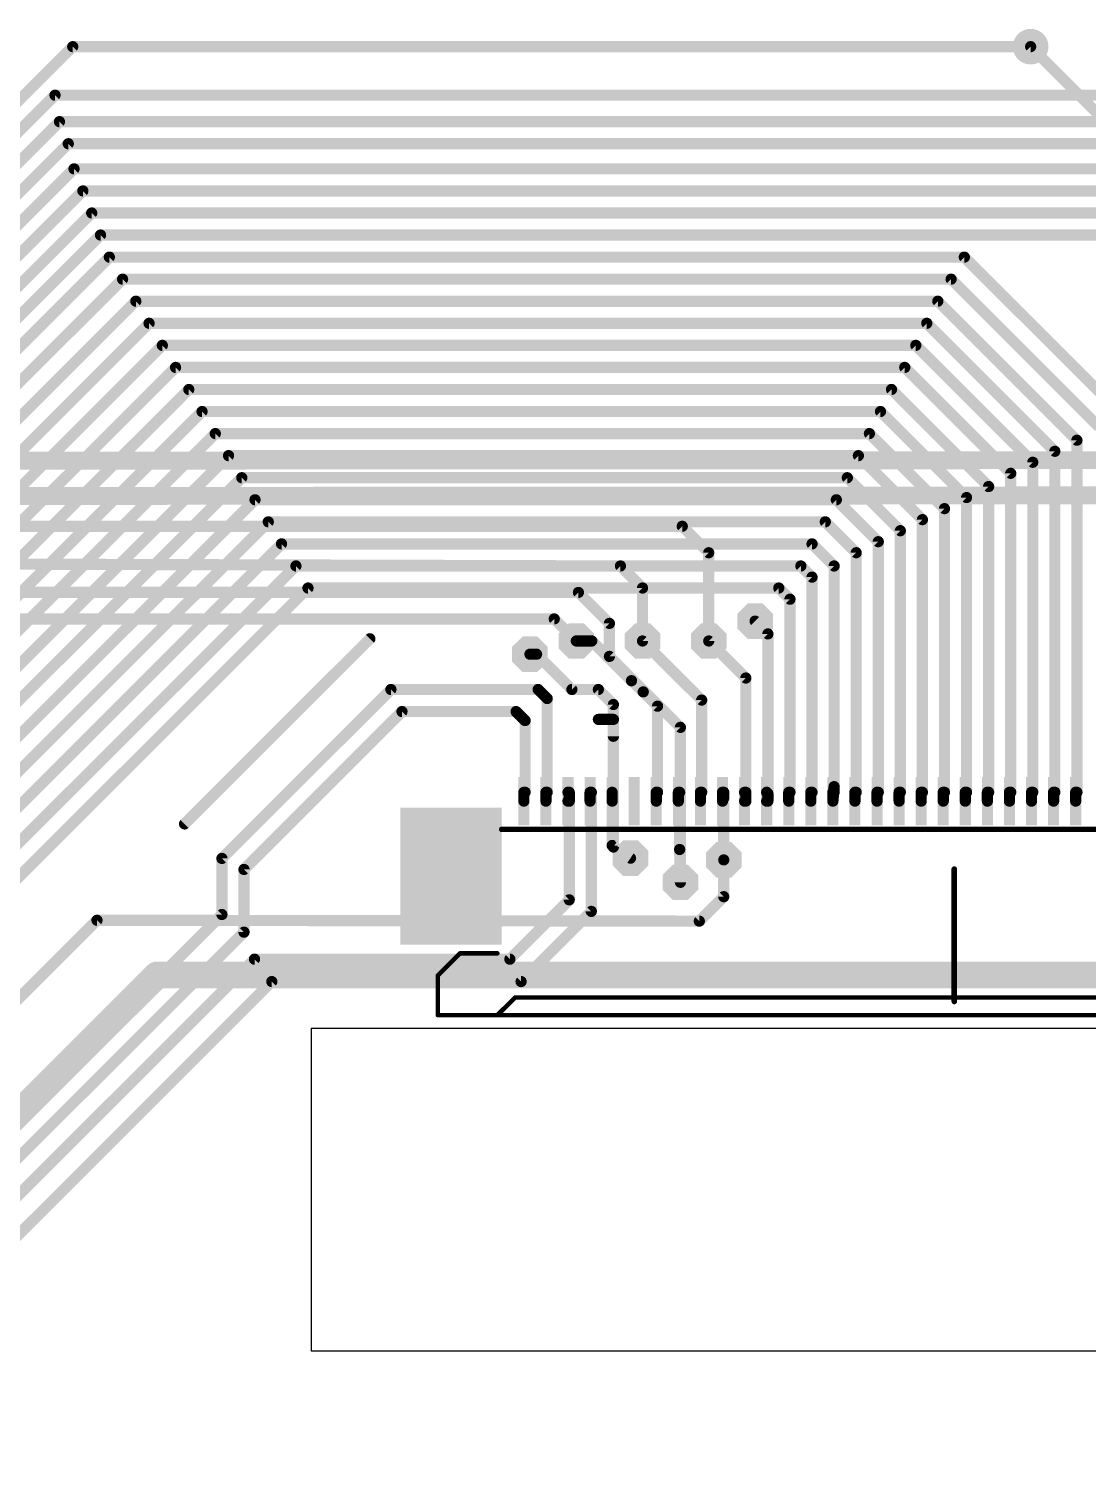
# Model space of a CAD drawing. Extents: x -31 to 165, y 0 to 136.
# Drawn here: x 99.66 to 123.63, y 51.49 to 84.2 of the extents above; entities that cross this region are included whole.
import ezdxf

# ---------------------------------------------------------------- set-up
doc = ezdxf.new("R2010")
doc.units = 0
for name, color, linetype in [('1', 12, 'CONTINUOUS'), ('16', 132, 'CONTINUOUS'), ('18', 3, 'CONTINUOUS'), ('20', 53, 'CONTINUOUS'), ('21', 40, 'CONTINUOUS'), ('22', 6, 'CONTINUOUS')]:
    doc.layers.add(name, color=color, linetype=linetype)

# ---------------------------------------------------------------- blocks, each defined once
blk = doc.blocks.new('RECT')
blk.add_solid([(-0.5, -0.5), (0.5, -0.5), (-0.5, 0.5), (0.5, 0.5)])
blk = doc.blocks.new('OCTAGONV')
at = {"const_width": 0.5}
blk.add_lwpolyline([(-0.25, -0.1036), (-0.25, 0.1036), (-0.1036, 0.25), (0.1036, 0.25), (0.25, 0.1036), (0.25, -0.1036), (0.1036, -0.25), (-0.1036, -0.25), (-0.25, -0.1036), (-0.25, 0.1036)], dxfattribs=at)
blk = doc.blocks.new('ROUNDV')
at = {"const_width": 0.5}
blk.add_lwpolyline([(0, -0.25, 1), (0, 0.25, 1), (0, -0.25)], format="xyb", dxfattribs=at)

msp = doc.modelspace()

# ---------------------------------------------------------------- linework, layer by layer
at = {"layer": '1', "const_width": 0.254}
for points in [[(77.3492, 60.501), (100.6492, 83.801)], [(100.6492, 83.801), (122.3492, 83.801)], [(77.1492, 59.601), (100.2492, 82.701)], [(100.2492, 82.701), (126.2492, 82.701)], [(77.0492, 58.801), (100.3492, 82.101)], [(100.3492, 82.101), (125.4492, 82.101)], [(76.8492, 57.901), (100.5492, 81.601)], [(125.2492, 81.601), (100.5492, 81.601)], [(100.6792, 81.031), (76.0492, 56.401)], [(100.6792, 81.031), (125.1072, 81.031)], [(100.8792, 80.531), (75.8492, 55.501)], [(100.8792, 80.531), (124.9072, 80.531)], [(101.0792, 80.031), (75.7492, 54.701)], [(101.0792, 80.031), (124.7072, 80.031)], [(75.5492, 53.801), (101.2792, 79.531)], [(101.2792, 79.531), (124.5072, 79.531)], [(75.1492, 52.701), (101.4792, 79.031)], [(101.4792, 79.031), (120.847, 79.031)], [(120.847, 79.031), (124.3972, 75.4808)], [(75.1492, 51.901), (101.7792, 78.531)], [(101.7792, 78.531), (120.547, 78.531)], [(120.547, 78.531), (123.8972, 75.1808)], [(75.1492, 51.101), (102.0792, 78.031)], [(102.0792, 78.031), (120.2472, 78.031)], [(120.2472, 78.031), (123.3972, 74.881)], [(75.1492, 50.301), (102.3792, 77.531)], [(102.3792, 77.531), (119.9966, 77.531)], [(119.9966, 77.531), (122.8972, 74.6304)], [(75.1492, 49.501), (102.6792, 77.031)], [(102.6792, 77.031), (119.7472, 77.031)], [(119.7472, 77.031), (122.3972, 74.381)], [(75.1492, 48.701), (102.9792, 76.531)], [(102.9792, 76.531), (119.4972, 76.531)], [(119.4972, 76.531), (121.8972, 74.131)], [(75.1492, 47.901), (103.2792, 76.031)], [(103.2792, 76.031), (119.1972, 76.031)], [(119.1972, 76.031), (121.3972, 73.831)], [(75.1492, 47.101), (103.5792, 75.531)], [(103.5792, 75.531), (118.9472, 75.531)], [(118.9472, 75.531), (120.8972, 73.581)], [(75.1492, 46.301), (103.8792, 75.031)], [(103.8792, 75.031), (118.6967, 75.031)], [(118.6967, 75.031), (120.3972, 73.3305)], [(123.3972, 74.881), (123.3972, 66.901)], [(75.1492, 45.501), (104.1792, 74.531)], [(104.1792, 74.531), (118.4472, 74.531)], [(118.4472, 74.531), (119.8972, 73.081)], [(122.8972, 74.6304), (122.8972, 66.901)], [(121.8972, 74.131), (121.8972, 66.901)], [(122.3972, 74.381), (122.3972, 66.901)], [(75.1492, 44.701), (104.4792, 74.031)], [(104.4792, 74.031), (118.1965, 74.031)], [(118.1965, 74.031), (119.3972, 72.8303)], [(121.3972, 73.831), (121.3972, 66.901)], [(75.1492, 43.901), (104.7792, 73.531)], [(104.7792, 73.531), (117.9472, 73.531)], [(117.9472, 73.531), (118.8972, 72.581)], [(120.8972, 73.581), (120.8972, 66.901)], [(120.3972, 73.3305), (120.3972, 66.901)], [(75.1492, 43.101), (105.0792, 73.031)], [(105.0792, 73.031), (117.6971, 73.031)], [(117.6971, 73.031), (118.3972, 72.3309)], [(119.3972, 72.8303), (119.3972, 66.901)], [(119.8972, 73.081), (119.8972, 66.901)], [(75.1492, 42.301), (105.3792, 72.531)], [(105.3792, 72.531), (117.3971, 72.531)], [(117.3971, 72.531), (117.8972, 72.0309)], [(118.8972, 72.581), (118.8972, 66.901)], [(118.3972, 72.3309), (118.3972, 66.901)], [(75.1492, 41.501), (105.7062, 72.031)], [(105.7062, 72.031), (117.144, 72.031)], [(117.144, 72.031), (117.3972, 71.7778)], [(117.8972, 72.0309), (117.8972, 67.029)], [(75.1492, 40.701), (105.9792, 71.531)], [(116.644, 71.531), (105.9792, 71.531)], [(116.8972, 71.2778), (116.644, 71.531)], [(117.3972, 71.7778), (117.3972, 66.901)], [(116.8972, 66.901), (116.8972, 71.2778)], [(116.3972, 70.491), (116.1072, 70.781)], [(103.1832, 66.184), (107.3802, 70.381)], [(112.4072, 70.331), (112.0572, 70.331)], [(113.3072, 69.431), (112.4072, 70.331)], [(114.8972, 68.991), (113.5572, 70.331)], [(115.8972, 69.491), (115.0572, 70.331)], [(116.3972, 66.871), (116.3972, 70.491)], [(111.1572, 70.031), (111.0072, 70.031)], [(111.9572, 69.231), (111.1572, 70.031)], [(107.8578, 69.231), (104.0292, 65.4024)], [(111.1932, 69.231), (107.8578, 69.231)], [(111.3972, 69.027), (111.1932, 69.231)], [(112.5572, 69.231), (111.9572, 69.231)], [(112.8972, 68.891), (112.5572, 69.231)], [(113.5734, 69.177), (113.3072, 69.431)], [(115.8972, 66.901), (115.8972, 69.491)], [(111.3972, 69.027), (111.3972, 66.901)], [(113.8972, 68.8532), (113.5734, 69.177)], [(114.8972, 68.991), (114.8972, 66.901)], [(108.1079, 68.731), (104.5292, 65.1523)], [(110.6932, 68.731), (108.1079, 68.731)], [(110.8972, 68.527), (110.6932, 68.731)], [(112.8972, 68.171), (112.8972, 68.891)], [(113.8972, 68.8532), (113.8972, 66.901)], [(110.8972, 68.527), (110.8972, 66.901)], [(112.8972, 68.553), (112.5572, 68.553)], [(112.8972, 65.661), (112.8972, 68.553)], [(117.8692, 66.701), (117.8972, 67.029)], [(117.8972, 67.029), (117.8972, 66.901)], [(110.8692, 66.901), (110.8972, 66.901)], [(110.8692, 66.901), (110.8692, 66.701)], [(111.3972, 66.901), (111.3692, 66.901)], [(111.3692, 66.901), (111.3692, 66.701)], [(111.8692, 66.901), (111.8972, 66.901)], [(111.8692, 66.701), (111.8972, 66.701)], [(111.8972, 66.701), (111.8972, 66.901)], [(111.8972, 64.464), (111.8972, 66.701)], [(112.3972, 66.901), (112.3692, 66.901)], [(112.3692, 66.901), (112.3692, 66.701)], [(112.3972, 64.202), (112.3972, 66.901)], [(112.8692, 66.901), (112.8692, 66.701)], [(112.8692, 66.701), (112.8692, 65.695)], [(113.8692, 66.901), (113.8972, 66.901)], [(113.8692, 66.901), (113.8692, 66.701)], [(114.3692, 66.901), (114.3972, 66.901)], [(114.3692, 66.901), (114.3692, 66.701)], [(114.3972, 66.901), (114.3972, 65.605)], [(114.8972, 66.901), (114.8692, 66.901)], [(114.8692, 66.901), (114.8692, 66.701)], [(115.3692, 66.901), (115.3692, 66.803)], [(115.3692, 66.803), (115.3972, 66.775)], [(115.3692, 66.803), (115.3692, 66.701)], [(115.3972, 66.901), (115.3972, 66.775)], [(115.3972, 66.775), (115.3972, 65.369)], [(115.8972, 66.901), (115.8692, 66.901)], [(115.8692, 66.701), (115.8972, 66.701)], [(115.8972, 66.701), (115.8972, 66.901)], [(116.3692, 66.901), (116.3692, 66.899)], [(116.3692, 66.899), (116.3972, 66.871)], [(116.3692, 66.701), (116.3972, 66.701)], [(116.3972, 66.701), (116.3972, 66.871)], [(116.8972, 66.901), (116.8692, 66.901)], [(116.8692, 66.901), (116.8692, 66.701)], [(117.3692, 66.901), (117.3972, 66.901)], [(117.3692, 66.901), (117.3692, 66.701)], [(117.8692, 66.901), (117.8692, 66.701)], [(118.3692, 66.901), (118.3972, 66.901)], [(118.3692, 66.901), (118.3692, 66.701)], [(118.8692, 66.901), (118.8972, 66.901)], [(118.8692, 66.901), (118.8692, 66.701)], [(119.3972, 66.901), (119.3692, 66.901)], [(119.3692, 66.901), (119.3692, 66.701)], [(119.8692, 66.901), (119.8972, 66.901)], [(119.8692, 66.901), (119.8692, 66.701)], [(120.3972, 66.901), (120.3692, 66.901)], [(120.3692, 66.901), (120.3692, 66.701)], [(120.8972, 66.901), (120.8692, 66.901)], [(120.8692, 66.901), (120.8692, 66.701)], [(121.3972, 66.901), (121.3692, 66.901)], [(121.3692, 66.901), (121.3692, 66.701)], [(121.8972, 66.901), (121.8692, 66.901)], [(121.8692, 66.901), (121.8692, 66.701)], [(122.3972, 66.901), (122.3692, 66.901)], [(122.3692, 66.901), (122.3692, 66.701)], [(122.8972, 66.901), (122.8692, 66.901)], [(122.8692, 66.901), (122.8692, 66.701)], [(123.3972, 66.901), (123.3692, 66.901)], [(123.3692, 66.901), (123.3692, 66.701)], [(112.8692, 65.695), (113.2842, 65.407)], [(112.8972, 65.661), (113.2842, 65.407)], [(104.0292, 65.4024), (104.0292, 64.131)], [(114.3972, 65.605), (114.4152, 64.861)], [(104.5292, 65.1523), (104.5292, 63.731)], [(110.5522, 63.119), (111.8972, 64.464)], [(104.0292, 64.131), (78.0992, 38.201)], [(110.8062, 62.611), (112.3972, 64.202)], [(104.5292, 63.731), (78.1992, 37.401)], [(104.7672, 63.119), (78.0492, 36.401)], [(104.7672, 63.119), (110.5522, 63.119)], [(105.1592, 62.611), (77.3902, 34.842)], [(105.1592, 62.611), (110.8062, 62.611)]]:
    msp.add_lwpolyline(points, dxfattribs=at)
at = {"layer": '1', "const_width": 0.127}
for points in [[(100.6492, 83.8645, 1), (100.6492, 83.7375)], [(100.6941, 83.7561, 1), (100.6043, 83.8459)], [(122.3492, 83.7375, 1), (122.3492, 83.8645)], [(100.2492, 82.7645, 1), (100.2492, 82.6375)], [(100.2941, 82.6561, 1), (100.2043, 82.7459)], [(100.3492, 82.1645, 1), (100.3492, 82.0375)], [(100.3941, 82.0561, 1), (100.3043, 82.1459)], [(100.5492, 81.6645, 1), (100.5492, 81.5375)], [(100.5941, 81.5561, 1), (100.5043, 81.6459)], [(100.6792, 81.0945, 1), (100.6792, 80.9675)], [(100.7241, 80.9861, 1), (100.6343, 81.0759)], [(100.8792, 80.5945, 1), (100.8792, 80.4675)], [(100.9241, 80.4861, 1), (100.8343, 80.5759)], [(101.0792, 80.0945, 1), (101.0792, 79.9675)], [(101.1241, 79.9861, 1), (101.0343, 80.0759)], [(101.2792, 79.5945, 1), (101.2792, 79.4675)], [(101.3241, 79.4861, 1), (101.2343, 79.5759)], [(101.4792, 79.0945, 1), (101.4792, 78.9675)], [(101.5241, 78.9861, 1), (101.4343, 79.0759)], [(120.8919, 79.0759, 1), (120.8021, 78.9861)], [(120.847, 78.9675, 1), (120.847, 79.0945)], [(101.7792, 78.5945, 1), (101.7792, 78.4675)], [(101.8241, 78.4861, 1), (101.7343, 78.5759)], [(120.5919, 78.5759, 1), (120.5021, 78.4861)], [(120.547, 78.4675, 1), (120.547, 78.5945)], [(102.0792, 78.0945, 1), (102.0792, 77.9675)], [(102.1241, 77.9861, 1), (102.0343, 78.0759)], [(120.2921, 78.0759, 1), (120.2023, 77.9861)], [(120.2472, 77.9675, 1), (120.2472, 78.0945)], [(102.3792, 77.5945, 1), (102.3792, 77.4675)], [(102.4241, 77.4861, 1), (102.3343, 77.5759)], [(120.0415, 77.5759, 1), (119.9517, 77.4861)], [(119.9966, 77.4675, 1), (119.9966, 77.5945)], [(102.6792, 77.0945, 1), (102.6792, 76.9675)], [(102.7241, 76.9861, 1), (102.6343, 77.0759)], [(119.7921, 77.0759, 1), (119.7023, 76.9861)], [(119.7472, 76.9675, 1), (119.7472, 77.0945)], [(102.9792, 76.5945, 1), (102.9792, 76.4675)], [(103.0241, 76.4861, 1), (102.9343, 76.5759)], [(119.5421, 76.5759, 1), (119.4523, 76.4861)], [(119.4972, 76.4675, 1), (119.4972, 76.5945)], [(103.2792, 76.0945, 1), (103.2792, 75.9675)], [(103.3241, 75.9861, 1), (103.2343, 76.0759)], [(119.2421, 76.0759, 1), (119.1523, 75.9861)], [(119.1972, 75.9675, 1), (119.1972, 76.0945)], [(103.5792, 75.5945, 1), (103.5792, 75.4675)], [(103.6241, 75.4861, 1), (103.5343, 75.5759)], [(118.9921, 75.5759, 1), (118.9023, 75.4861)], [(118.9472, 75.4675, 1), (118.9472, 75.5945)], [(103.8792, 75.0945, 1), (103.8792, 74.9675)], [(103.9241, 74.9861, 1), (103.8343, 75.0759)], [(118.7416, 75.0759, 1), (118.6518, 74.9861)], [(118.6967, 74.9675, 1), (118.6967, 75.0945)], [(123.4607, 74.881, 1), (123.3337, 74.881)], [(123.3523, 74.8361, 1), (123.4421, 74.9259)], [(104.1792, 74.5945, 1), (104.1792, 74.4675)], [(104.2241, 74.4861, 1), (104.1343, 74.5759)], [(118.4921, 74.5759, 1), (118.4023, 74.4861)], [(118.4472, 74.4675, 1), (118.4472, 74.5945)], [(122.9607, 74.6304, 1), (122.8337, 74.6304)], [(122.8523, 74.5855, 1), (122.9421, 74.6753)], [(121.9607, 74.131, 1), (121.8337, 74.131)], [(122.4607, 74.381, 1), (122.3337, 74.381)], [(122.3523, 74.3361, 1), (122.4421, 74.4259)], [(104.4792, 74.0945, 1), (104.4792, 73.9675)], [(104.5241, 73.9861, 1), (104.4343, 74.0759)], [(118.2414, 74.0759, 1), (118.1516, 73.9861)], [(118.1965, 73.9675, 1), (118.1965, 74.0945)], [(121.4607, 73.831, 1), (121.3337, 73.831)], [(121.3523, 73.7861, 1), (121.4421, 73.8759)], [(121.8523, 74.0861, 1), (121.9421, 74.1759)], [(104.7792, 73.5945, 1), (104.7792, 73.4675)], [(104.8241, 73.4861, 1), (104.7343, 73.5759)], [(117.9921, 73.5759, 1), (117.9022, 73.4861)], [(117.9472, 73.4675, 1), (117.9472, 73.5945)], [(120.9607, 73.581, 1), (120.8337, 73.581)], [(120.8523, 73.5361, 1), (120.9421, 73.6259)], [(120.4607, 73.3305, 1), (120.3337, 73.3305)], [(120.3523, 73.2856, 1), (120.4421, 73.3754)], [(105.0792, 73.0945, 1), (105.0792, 72.9675)], [(105.1241, 72.9861, 1), (105.0343, 73.0759)], [(117.742, 73.0759, 1), (117.6522, 72.9861)], [(117.6971, 72.9675, 1), (117.6971, 73.0945)], [(119.4607, 72.8303, 1), (119.3337, 72.8303)], [(119.9607, 73.081, 1), (119.8337, 73.081)], [(119.8523, 73.0361, 1), (119.9421, 73.1259)], [(105.3792, 72.5945, 1), (105.3792, 72.4675)], [(105.4241, 72.4861, 1), (105.3343, 72.5759)], [(117.442, 72.5759, 1), (117.3522, 72.4861)], [(117.3971, 72.4675, 1), (117.3971, 72.5945)], [(118.9607, 72.581, 1), (118.8337, 72.581)], [(118.8523, 72.536, 1), (118.9421, 72.6259)], [(119.3523, 72.7854, 1), (119.4421, 72.8752)], [(118.4607, 72.3309, 1), (118.3337, 72.3309)], [(118.3523, 72.286, 1), (118.4421, 72.3758)], [(105.7062, 72.0945, 1), (105.7062, 71.9675)], [(105.7511, 71.9861, 1), (105.6613, 72.0759)], [(117.1889, 72.0759, 1), (117.0991, 71.9861)], [(117.144, 71.9675, 1), (117.144, 72.0945)], [(117.9607, 72.0309, 1), (117.8337, 72.0309)], [(117.8523, 71.986, 1), (117.9421, 72.0758)], [(105.9792, 71.5945, 1), (105.9792, 71.4675)], [(106.0241, 71.4861, 1), (105.9343, 71.5759)], [(116.6889, 71.5759, 1), (116.5991, 71.4861)], [(116.644, 71.4675, 1), (116.644, 71.5945)], [(117.4607, 71.7778, 1), (117.3337, 71.7778)], [(117.3523, 71.7329, 1), (117.4421, 71.8227)], [(116.9607, 71.2778, 1), (116.8337, 71.2778)], [(116.8523, 71.2329, 1), (116.9421, 71.3227)], [(116.1521, 70.8259, 1), (116.0623, 70.7361)], [(107.4251, 70.3361, 1), (107.3353, 70.4259)], [(112.0572, 70.3945, 1), (112.0572, 70.2675)], [(112.4521, 70.3759, 1), (112.3623, 70.2861)], [(112.4072, 70.2675, 1), (112.4072, 70.3945)], [(113.6021, 70.3759, 1), (113.5123, 70.2861)], [(115.1021, 70.3759, 1), (115.0123, 70.2861)], [(116.4607, 70.491, 1), (116.3337, 70.491)], [(116.3523, 70.4461, 1), (116.4421, 70.5359)], [(111.0072, 70.0945, 1), (111.0072, 69.9675)], [(111.2021, 70.0759, 1), (111.1123, 69.9861)], [(111.1572, 69.9675, 1), (111.1572, 70.0945)], [(107.8578, 69.2945, 1), (107.8578, 69.1675)], [(107.9027, 69.1861, 1), (107.8129, 69.2759)], [(111.2381, 69.2759, 1), (111.1483, 69.1861)], [(111.1932, 69.1675, 1), (111.1932, 69.2945)], [(111.9572, 69.2945, 1), (111.9572, 69.1675)], [(112.6021, 69.2759, 1), (112.5123, 69.1861)], [(112.5572, 69.1675, 1), (112.5572, 69.2945)], [(113.351, 69.4769, 1), (113.2634, 69.3851)], [(113.2623, 69.3861, 1), (113.3521, 69.4759)], [(115.9607, 69.491, 1), (115.8337, 69.491)], [(115.8523, 69.4461, 1), (115.9421, 69.5359)], [(111.4607, 69.027, 1), (111.3337, 69.027)], [(111.3523, 68.9821, 1), (111.4421, 69.0719)], [(111.9123, 69.1861, 1), (112.0021, 69.2759)], [(113.6183, 69.2219, 1), (113.5285, 69.1321)], [(113.5296, 69.1311, 1), (113.6172, 69.2229)], [(114.9607, 68.991, 1), (114.8337, 68.991)], [(114.8523, 68.9461, 1), (114.9421, 69.0359)], [(108.1079, 68.7945, 1), (108.1079, 68.6675)], [(108.1528, 68.6861, 1), (108.063, 68.7759)], [(110.7381, 68.7759, 1), (110.6483, 68.6861)], [(110.6932, 68.6675, 1), (110.6932, 68.7945)], [(112.9607, 68.891, 1), (112.8337, 68.891)], [(112.8523, 68.8461, 1), (112.9421, 68.9359)], [(113.9607, 68.8532, 1), (113.8337, 68.8532)], [(113.8523, 68.8083, 1), (113.9421, 68.8981)], [(110.9607, 68.527, 1), (110.8337, 68.527)], [(110.8523, 68.4821, 1), (110.9421, 68.5719)], [(112.5572, 68.6165, 1), (112.5572, 68.4895)], [(112.9607, 68.553, 1), (112.8337, 68.553)], [(112.8972, 68.4895, 1), (112.8972, 68.6165)], [(112.8337, 68.171, 1), (112.9607, 68.171)], [(117.9607, 67.029, 1), (117.8337, 67.029)], [(117.8337, 67.029, 1), (117.9607, 67.029)], [(117.9605, 67.0236, 1), (117.8339, 67.0344)], [(110.8692, 66.9645, 1), (110.8692, 66.8375)], [(110.9327, 66.901, 1), (110.8057, 66.901)], [(110.8057, 66.701, 1), (110.9327, 66.701)], [(110.8337, 66.901, 1), (110.9607, 66.901)], [(110.8972, 66.8375, 1), (110.8972, 66.9645)], [(111.3692, 66.9645, 1), (111.3692, 66.8375)], [(111.4327, 66.901, 1), (111.3057, 66.901)], [(111.3057, 66.701, 1), (111.4327, 66.701)], [(111.3337, 66.901, 1), (111.4607, 66.901)], [(111.3972, 66.8375, 1), (111.3972, 66.9645)], [(111.8692, 66.9645, 1), (111.8692, 66.8375)], [(111.8692, 66.7645, 1), (111.8692, 66.6375)], [(111.9607, 66.901, 1), (111.8337, 66.901)], [(111.9607, 66.701, 1), (111.8337, 66.701)], [(111.8337, 66.701, 1), (111.9607, 66.701)], [(111.8972, 66.8375, 1), (111.8972, 66.9645)], [(111.8972, 66.6375, 1), (111.8972, 66.7645)], [(112.3692, 66.9645, 1), (112.3692, 66.8375)], [(112.4327, 66.901, 1), (112.3057, 66.901)], [(112.3057, 66.701, 1), (112.4327, 66.701)], [(112.4607, 66.901, 1), (112.3337, 66.901)], [(112.3972, 66.8375, 1), (112.3972, 66.9645)], [(112.9327, 66.901, 1), (112.8057, 66.901)], [(112.9327, 66.701, 1), (112.8057, 66.701)], [(112.8057, 66.701, 1), (112.9327, 66.701)], [(113.8692, 66.9645, 1), (113.8692, 66.8375)], [(113.9327, 66.901, 1), (113.8057, 66.901)], [(113.8057, 66.701, 1), (113.9327, 66.701)], [(113.8337, 66.901, 1), (113.9607, 66.901)], [(113.8972, 66.8375, 1), (113.8972, 66.9645)], [(114.3692, 66.9645, 1), (114.3692, 66.8375)], [(114.4327, 66.901, 1), (114.3057, 66.901)], [(114.3057, 66.701, 1), (114.4327, 66.701)], [(114.4607, 66.901, 1), (114.3337, 66.901)], [(114.3972, 66.8375, 1), (114.3972, 66.9645)], [(114.8692, 66.9645, 1), (114.8692, 66.8375)], [(114.9327, 66.901, 1), (114.8057, 66.901)], [(114.8057, 66.701, 1), (114.9327, 66.701)], [(114.8337, 66.901, 1), (114.9607, 66.901)], [(114.8972, 66.8375, 1), (114.8972, 66.9645)], [(115.4327, 66.901, 1), (115.3057, 66.901)], [(115.4141, 66.8479, 1), (115.3243, 66.7581)], [(115.4327, 66.803, 1), (115.3057, 66.803)], [(115.3057, 66.803, 1), (115.4327, 66.803)], [(115.3057, 66.701, 1), (115.4327, 66.701)], [(115.4607, 66.901, 1), (115.3337, 66.901)], [(115.4607, 66.775, 1), (115.3337, 66.775)], [(115.3337, 66.775, 1), (115.4607, 66.775)], [(115.3523, 66.7301, 1), (115.4421, 66.8199)], [(115.8692, 66.9645, 1), (115.8692, 66.8375)], [(115.8692, 66.7645, 1), (115.8692, 66.6375)], [(115.9607, 66.901, 1), (115.8337, 66.901)], [(115.8337, 66.901, 1), (115.9607, 66.901)], [(115.8337, 66.701, 1), (115.9607, 66.701)], [(115.8972, 66.8375, 1), (115.8972, 66.9645)], [(115.8972, 66.6375, 1), (115.8972, 66.7645)], [(116.4327, 66.901, 1), (116.3057, 66.901)], [(116.4141, 66.9439, 1), (116.3243, 66.8541)], [(116.3057, 66.899, 1), (116.4327, 66.899)], [(116.3692, 66.7645, 1), (116.3692, 66.6375)], [(116.4607, 66.871, 1), (116.3337, 66.871)], [(116.3337, 66.871, 1), (116.4607, 66.871)], [(116.3337, 66.701, 1), (116.4607, 66.701)], [(116.3523, 66.8261, 1), (116.4421, 66.9159)], [(116.3972, 66.6375, 1), (116.3972, 66.7645)], [(116.8692, 66.9645, 1), (116.8692, 66.8375)], [(116.9327, 66.901, 1), (116.8057, 66.901)], [(116.8057, 66.701, 1), (116.9327, 66.701)], [(116.8337, 66.901, 1), (116.9607, 66.901)], [(116.8972, 66.8375, 1), (116.8972, 66.9645)], [(117.3692, 66.9645, 1), (117.3692, 66.8375)], [(117.4327, 66.901, 1), (117.3057, 66.901)], [(117.3057, 66.701, 1), (117.4327, 66.701)], [(117.3337, 66.901, 1), (117.4607, 66.901)], [(117.3972, 66.8375, 1), (117.3972, 66.9645)], [(117.9327, 66.901, 1), (117.8057, 66.901)], [(117.8059, 66.7064, 1), (117.9325, 66.6956)], [(117.8057, 66.701, 1), (117.9327, 66.701)], [(117.8337, 66.901, 1), (117.9607, 66.901)], [(118.3692, 66.9645, 1), (118.3692, 66.8375)], [(118.4327, 66.901, 1), (118.3057, 66.901)], [(118.3057, 66.701, 1), (118.4327, 66.701)], [(118.3337, 66.901, 1), (118.4607, 66.901)], [(118.3972, 66.8375, 1), (118.3972, 66.9645)], [(118.8692, 66.9645, 1), (118.8692, 66.8375)], [(118.9327, 66.901, 1), (118.8057, 66.901)], [(118.8057, 66.701, 1), (118.9327, 66.701)], [(118.8337, 66.901, 1), (118.9607, 66.901)], [(118.8972, 66.8375, 1), (118.8972, 66.9645)], [(119.3692, 66.9645, 1), (119.3692, 66.8375)], [(119.4327, 66.901, 1), (119.3057, 66.901)], [(119.3057, 66.701, 1), (119.4327, 66.701)], [(119.3337, 66.901, 1), (119.4607, 66.901)], [(119.3972, 66.8375, 1), (119.3972, 66.9645)], [(119.8692, 66.9645, 1), (119.8692, 66.8375)], [(119.9327, 66.901, 1), (119.8057, 66.901)], [(119.8057, 66.701, 1), (119.9327, 66.701)], [(119.8337, 66.901, 1), (119.9607, 66.901)], [(119.8972, 66.8375, 1), (119.8972, 66.9645)], [(120.3692, 66.9645, 1), (120.3692, 66.8375)], [(120.4327, 66.901, 1), (120.3057, 66.901)], [(120.3057, 66.701, 1), (120.4327, 66.701)], [(120.3337, 66.901, 1), (120.4607, 66.901)], [(120.3972, 66.8375, 1), (120.3972, 66.9645)], [(120.8692, 66.9645, 1), (120.8692, 66.8375)], [(120.9327, 66.901, 1), (120.8057, 66.901)], [(120.8057, 66.701, 1), (120.9327, 66.701)], [(120.8337, 66.901, 1), (120.9607, 66.901)], [(120.8972, 66.8375, 1), (120.8972, 66.9645)], [(121.3692, 66.9645, 1), (121.3692, 66.8375)], [(121.4327, 66.901, 1), (121.3057, 66.901)], [(121.3057, 66.701, 1), (121.4327, 66.701)], [(121.3337, 66.901, 1), (121.4607, 66.901)], [(121.3972, 66.8375, 1), (121.3972, 66.9645)], [(121.8692, 66.9645, 1), (121.8692, 66.8375)], [(121.9327, 66.901, 1), (121.8057, 66.901)], [(121.8057, 66.701, 1), (121.9327, 66.701)], [(121.8337, 66.901, 1), (121.9607, 66.901)], [(121.8972, 66.8375, 1), (121.8972, 66.9645)], [(122.3692, 66.9645, 1), (122.3692, 66.8375)], [(122.4327, 66.901, 1), (122.3057, 66.901)], [(122.3057, 66.701, 1), (122.4327, 66.701)], [(122.3337, 66.901, 1), (122.4607, 66.901)], [(122.3972, 66.8375, 1), (122.3972, 66.9645)], [(122.8692, 66.9645, 1), (122.8692, 66.8375)], [(122.9327, 66.901, 1), (122.8057, 66.901)], [(122.8057, 66.701, 1), (122.9327, 66.701)], [(122.8337, 66.901, 1), (122.9607, 66.901)], [(122.8972, 66.8375, 1), (122.8972, 66.9645)], [(123.3692, 66.9645, 1), (123.3692, 66.8375)], [(123.4327, 66.901, 1), (123.3057, 66.901)], [(123.3057, 66.701, 1), (123.4327, 66.701)], [(123.3337, 66.901, 1), (123.4607, 66.901)], [(123.3972, 66.8375, 1), (123.3972, 66.9645)], [(103.1383, 66.2289, 1), (103.2281, 66.1391)], [(112.9054, 65.7472, 1), (112.833, 65.6428)], [(112.8057, 65.695, 1), (112.9327, 65.695)], [(112.932, 65.7141, 1), (112.8624, 65.6079)], [(104.0927, 65.4024, 1), (103.9657, 65.4024)], [(103.9843, 65.4473, 1), (104.0741, 65.3575)], [(112.8337, 65.661, 1), (112.9607, 65.661)], [(113.248, 65.3548, 1), (113.3204, 65.4592)], [(113.2494, 65.3539, 1), (113.319, 65.4601)], [(114.4607, 65.6065, 1), (114.3337, 65.6035)], [(114.3337, 65.605, 1), (114.4607, 65.605)], [(115.3337, 65.369, 1), (115.4607, 65.369)], [(104.5927, 65.1523, 1), (104.4657, 65.1523)], [(104.4843, 65.1972, 1), (104.5741, 65.1074)], [(114.3517, 64.8595, 1), (114.4787, 64.8625)], [(111.8337, 64.464, 1), (111.9607, 64.464)], [(111.9421, 64.4191, 1), (111.8523, 64.5089)], [(103.9657, 64.131, 1), (104.0927, 64.131)], [(104.0741, 64.0861, 1), (103.9843, 64.1759)], [(112.3337, 64.202, 1), (112.4607, 64.202)], [(112.4421, 64.1571, 1), (112.3523, 64.2469)], [(104.4657, 63.731, 1), (104.5927, 63.731)], [(104.5741, 63.6861, 1), (104.4843, 63.7759)], [(104.7672, 63.1825, 1), (104.7672, 63.0555)], [(104.8121, 63.0741, 1), (104.7223, 63.1639)], [(110.5073, 63.1639, 1), (110.5971, 63.0741)], [(110.5522, 63.0555, 1), (110.5522, 63.1825)], [(105.1592, 62.6745, 1), (105.1592, 62.5475)], [(105.2041, 62.5661, 1), (105.1143, 62.6559)], [(110.7613, 62.6559, 1), (110.8511, 62.5661)], [(110.8062, 62.5475, 1), (110.8062, 62.6745)]]:
    msp.add_lwpolyline(points, format="xyb", dxfattribs=at)
at = {"layer": '16'}
for points, const_width in [([(122.3492, 83.801), (124.2072, 81.943)], 0.254), ([(62.5992, 74.401), (127.2572, 74.431)], 0.4064), ([(63.5992, 73.601), (126.6572, 73.631)], 0.4064), ([(87.2792, 72.931), (114.4572, 72.931)], 0.254), ([(114.4572, 72.931), (115.0572, 72.331)], 0.254), ([(115.0572, 72.331), (115.0572, 70.331)], 0.254), ([(89.4492, 72.101), (113.0572, 72.031)], 0.254), ([(113.0572, 72.031), (113.5572, 71.531)], 0.254), ([(113.5572, 71.531), (113.5572, 70.331)], 0.254), ([(89.9792, 71.431), (112.1051, 71.431)], 0.254), ([(112.1051, 71.431), (112.8072, 70.7289)], 0.254), ([(90.7792, 70.831), (111.5572, 70.831)], 0.254), ([(111.5572, 70.831), (112.0572, 70.331)], 0.254), ([(112.8072, 70.7289), (112.8072, 69.981)], 0.254), ([(112.8072, 69.981), (114.4152, 68.373)], 0.254), ([(114.4152, 68.373), (114.4152, 64.861)], 0.254), ([(115.3972, 64.535), (115.3972, 65.369)], 0.254), ([(114.8432, 63.981), (115.3972, 64.535)], 0.254), ([(88.3792, 51.181), (101.1992, 64.001)], 0.254), ([(101.1992, 64.001), (114.8432, 63.981)], 0.254), ([(78.8992, 39.101), (102.5592, 62.761)], 0.6096), ([(126.6232, 62.761), (102.5592, 62.761)], 0.6096)]:
    msp.add_lwpolyline(points, dxfattribs=dict(at, const_width=const_width))
for points, const_width in [([(122.3941, 83.8459, 1), (122.3043, 83.7561)], 0.127), ([(114.5021, 72.9759, 1), (114.4123, 72.8861)], 0.127), ([(114.4572, 72.8675, 1), (114.4572, 72.9945)], 0.127), ([(115.1207, 72.331, 1), (114.9937, 72.331)], 0.127), ([(115.0123, 72.2861, 1), (115.1021, 72.3759)], 0.127), ([(113.1021, 72.0759, 1), (113.0123, 71.9861)], 0.127), ([(113.057, 71.9675, 1), (113.0574, 72.0945)], 0.127), ([(113.6207, 71.531, 1), (113.4937, 71.531)], 0.127), ([(113.5123, 71.4861, 1), (113.6021, 71.5759)], 0.127), ([(112.15, 71.4759, 1), (112.0602, 71.3861)], 0.127), ([(112.1051, 71.3675, 1), (112.1051, 71.4945)], 0.127), ([(111.6021, 70.8759, 1), (111.5123, 70.7861)], 0.127), ([(111.5572, 70.7675, 1), (111.5572, 70.8945)], 0.127), ([(112.8707, 70.7289, 1), (112.7437, 70.7289)], 0.127), ([(112.7623, 70.684, 1), (112.8521, 70.7738)], 0.127), ([(112.0123, 70.2861, 1), (112.1021, 70.3759)], 0.127), ([(113.4937, 70.331, 1), (113.6207, 70.331)], 0.127), ([(114.9937, 70.331, 1), (115.1207, 70.331)], 0.127), ([(112.8521, 70.0259, 1), (112.7623, 69.9361)], 0.127), ([(112.7437, 69.981, 1), (112.8707, 69.981)], 0.127), ([(114.4787, 68.373, 1), (114.3517, 68.373)], 0.127), ([(114.3703, 68.3281, 1), (114.4601, 68.4179)], 0.127), ([(115.4607, 65.369, 1), (115.3337, 65.369)], 0.127), ([(114.3517, 64.861, 1), (114.4787, 64.861)], 0.127), ([(115.3337, 64.535, 1), (115.4607, 64.535)], 0.127), ([(115.4421, 64.4901, 1), (115.3523, 64.5799)], 0.127), ([(101.1993, 64.0645, 1), (101.1991, 63.9375)], 0.127), ([(101.2441, 63.9561, 1), (101.1543, 64.0459)], 0.127), ([(114.7983, 64.0259, 1), (114.8881, 63.9361)], 0.127), ([(114.8431, 63.9175, 1), (114.8433, 64.0445)], 0.127), ([(102.5592, 62.9134, 1), (102.5592, 62.6086)], 0.3048), ([(102.667, 62.6532, 1), (102.4514, 62.8688)], 0.3048)]:
    msp.add_lwpolyline(points, format="xyb", dxfattribs=dict(at, const_width=const_width))
at = {"layer": '20'}
for p, q in [((106.0522, 61.553), (135.7702, 61.553)), ((106.0522, 61.553), (106.0522, 54.245)), ((106.0522, 54.245), (135.7702, 54.245))]:
    msp.add_line(p, q, dxfattribs=at)
at = {"layer": '21'}
for points, const_width in [([(130.8692, 66.061), (110.3692, 66.061)], 0.127), ([(109.4192, 63.251), (108.9192, 62.751)], 0.1016), ([(110.2692, 63.251), (109.4192, 63.251)], 0.1016), ([(108.9192, 62.751), (108.9192, 61.901)], 0.1016), ([(110.6692, 62.251), (110.2692, 61.851)], 0.1016), ([(130.5692, 62.251), (110.6692, 62.251)], 0.1016), ([(110.2692, 61.851), (108.9192, 61.851)], 0.1016), ([(110.2692, 61.851), (130.9692, 61.851)], 0.1016)]:
    msp.add_lwpolyline(points, dxfattribs=dict(at, const_width=const_width))
for points, const_width in [([(110.3692, 66.0928, 1), (110.3692, 66.0293)], 0.0635), ([(109.4192, 63.2764, 1), (109.4192, 63.2256)], 0.0508), ([(109.4372, 63.233, 1), (109.4012, 63.269)], 0.0508), ([(110.2692, 63.2256, 1), (110.2692, 63.2764)], 0.0508), ([(108.9012, 62.769, 1), (108.9372, 62.733)], 0.0508), ([(108.9446, 62.751, 1), (108.8938, 62.751)], 0.0508), ([(110.6692, 62.2764, 1), (110.6692, 62.2256)], 0.0508), ([(110.6872, 62.233, 1), (110.6512, 62.269)], 0.0508), ([(108.8938, 61.901, 1), (108.9446, 61.901)], 0.0508), ([(108.9192, 61.8764, 1), (108.9192, 61.8256)], 0.0508), ([(110.2512, 61.869, 1), (110.2872, 61.833)], 0.0508), ([(110.2692, 61.8764, 1), (110.2692, 61.8256)], 0.0508), ([(110.2692, 61.8256, 1), (110.2692, 61.8764)], 0.0508)]:
    msp.add_lwpolyline(points, format="xyb", dxfattribs=dict(at, const_width=const_width))
at = {"layer": '22', "const_width": 0.127}
msp.add_lwpolyline([(120.6192, 62.161), (120.6192, 65.161)], dxfattribs=at)
at = {"layer": '22', "const_width": 0.0635}
for points in [[(120.651, 65.161, 1), (120.5875, 65.161)], [(120.5875, 62.161, 1), (120.651, 62.161)]]:
    msp.add_lwpolyline(points, format="xyb", dxfattribs=at)

# ---------------------------------------------------------------- block references
at = {"layer": '1'}
for p, xscale, yscale, rotation in [((110.8692, 66.701), 1.1, 0.25, 270), ((111.3692, 66.701), 1.1, 0.25, 270), ((111.8692, 66.701), 1.1, 0.25, 270), ((112.3692, 66.701), 1.1, 0.25, 270), ((112.8692, 66.701), 1.1, 0.25, 270), ((113.3692, 66.701), 1.1, 0.25, 270), ((113.8692, 66.701), 1.1, 0.25, 270), ((114.3692, 66.701), 1.1, 0.25, 270), ((114.8692, 66.701), 1.1, 0.25, 270), ((115.3692, 66.701), 1.1, 0.25, 270), ((115.8692, 66.701), 1.1, 0.25, 270), ((116.3692, 66.701), 1.1, 0.25, 270), ((116.8692, 66.701), 1.1, 0.25, 270), ((117.3692, 66.701), 1.1, 0.25, 270), ((117.8692, 66.701), 1.1, 0.25, 270), ((118.3692, 66.701), 1.1, 0.25, 270), ((118.8692, 66.701), 1.1, 0.25, 270), ((119.3692, 66.701), 1.1, 0.25, 270), ((119.8692, 66.701), 1.1, 0.25, 270), ((120.3692, 66.701), 1.1, 0.25, 270), ((120.8692, 66.701), 1.1, 0.25, 270), ((121.3692, 66.701), 1.1, 0.25, 270), ((121.8692, 66.701), 1.1, 0.25, 270), ((122.3692, 66.701), 1.1, 0.25, 270), ((122.8692, 66.701), 1.1, 0.25, 270), ((123.3692, 66.701), 1.1, 0.25, 270), ((109.2192, 65.001), 3.1, 2.3, 90)]:
    msp.add_blockref('RECT', p, dxfattribs=dict(at, xscale=xscale, yscale=yscale, rotation=rotation))
at = {"layer": '18', "xscale": 0.8064, "yscale": 0.8064}
for name, p in [('ROUNDV', (122.3492, 83.801)), ('ROUNDV', (122.3492, 83.801)), ('OCTAGONV', (116.1072, 70.781)), ('OCTAGONV', (116.1072, 70.781)), ('OCTAGONV', (112.0572, 70.331)), ('OCTAGONV', (112.0572, 70.331)), ('OCTAGONV', (113.5572, 70.331)), ('OCTAGONV', (113.5572, 70.331)), ('OCTAGONV', (115.0572, 70.331)), ('OCTAGONV', (115.0572, 70.331)), ('OCTAGONV', (111.0072, 70.031)), ('OCTAGONV', (111.0072, 70.031)), ('OCTAGONV', (113.2842, 65.407)), ('OCTAGONV', (113.2842, 65.407)), ('OCTAGONV', (115.3972, 65.369)), ('OCTAGONV', (115.3972, 65.369)), ('OCTAGONV', (114.4152, 64.861)), ('OCTAGONV', (114.4152, 64.861))]:
    msp.add_blockref(name, p, dxfattribs=at)

doc.saveas('drawing.dxf')
